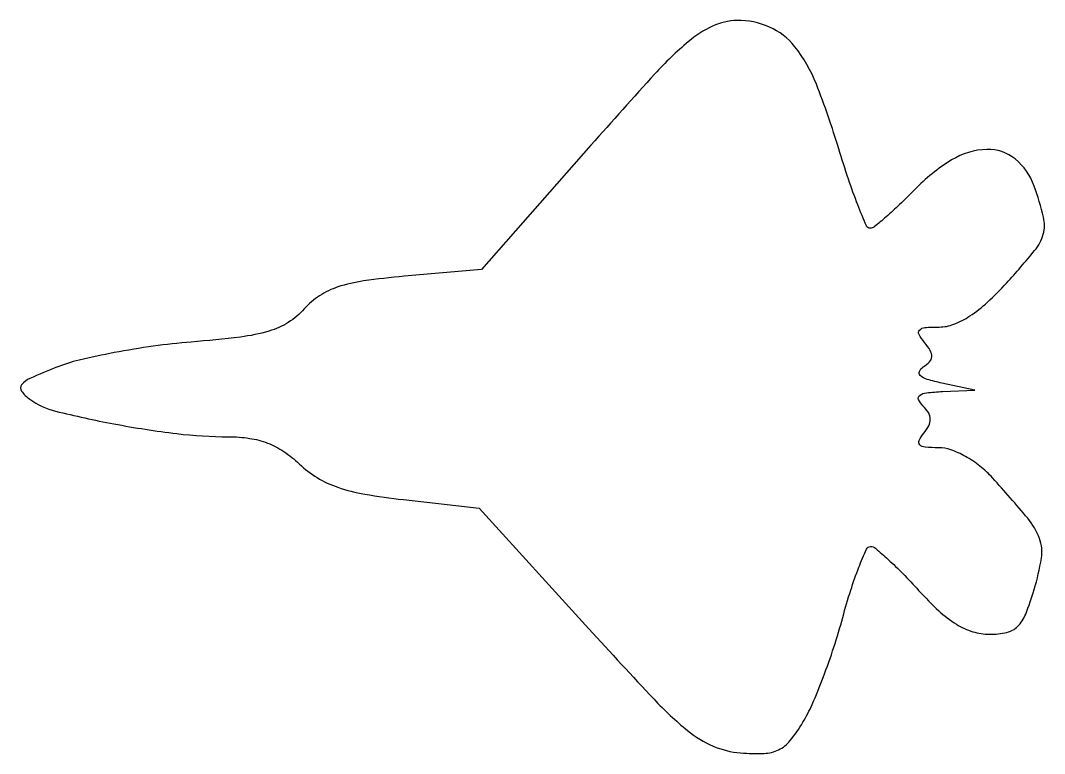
# Model space of a CAD drawing. Extents: x 32.6 to 125.8, y 11.1 to 77.9.
import ezdxf

# ---------------------------------------------------------------- set-up
doc = ezdxf.new("R2010")
doc.units = 0

msp = doc.modelspace()

# ---------------------------------------------------------------- linework, layer by layer
msp.add_lwpolyline([(84.534492, 66.559622), (74.568983, 55.24714), (67.534492, 54.620439, 0.012702), (63.836938, 54.19612, 0.043845), (61.489274, 53.653128, 0.065883), (59.822478, 52.855148, 0.067389), (58.434901, 51.656065, -0.071715), (56.980667, 50.421093, -0.068914), (55.217505, 49.626833, -0.041215), (52.61384, 49.090213, -0.009417), (48.136589, 48.631768, 0.013639), (44.684585, 48.24883, 0.012138), (41.120871, 47.666291, 0.012277), (37.941297, 46.985737, 0.036316), (35.814827, 46.309232, 0.009104), (33.454987, 45.314797, 0.116107), (32.694122, 44.73854, 0.346183), (32.679972, 44.169807, 0.074578), (33.429741, 43.427716, 0.097899), (35.785783, 42.329468, 0.013459), (41.103011, 41.173314, 0.016539), (46.820045, 40.285215, 0.030268), (51.527194, 40, -0.037395), (53.450704, 39.855939, -0.054437), (55.09372, 39.421893, -0.056142), (56.567012, 38.656365, -0.043179), (57.980057, 37.519107, 0.055017), (59.605447, 36.273032, 0.053607), (61.477318, 35.398582, 0.039869), (63.937935, 34.769709, 0.014886), (67.471031, 34.269107), (74.372511, 33.5), (84.355135, 22.5, 0.004438), (90.282445, 16.083982, 0.03238), (93.341377, 13.226534, 0.069726), (95.658768, 11.814033, 0.082162), (98.149196, 11.193464, 0.028334), (100.315584, 11.142329, 0.105947), (101.629778, 11.469736, 0.11052), (102.664394, 12.298569, 0.032225), (103.841901, 13.980424, 0.034139), (104.68418, 15.605711, 0.0117), (105.684451, 18.063723, 0.011567), (106.66482, 20.835674, 0.013116), (107.472631, 23.53696, -0.010432), (108.199005, 26.014271, -0.016495), (108.935138, 28.101482, -0.010614), (109.621902, 29.756752, -0.297402), (109.994685, 30, -0.176713), (110.450683, 29.833643, -0.009933), (111.601869, 28.825, -0.014278), (112.940376, 27.532495, -0.009904), (114.381035, 26, 0.022124), (116.221885, 24.135271, 0.048301), (117.817975, 22.919209, 0.062669), (119.315514, 22.233542, 0.076197), (120.83911, 22, 0.054757), (122.411237, 22.172689, 0.142862), (123.398224, 22.715237, 0.102753), (124.128169, 23.830361, 0.02093), (124.903685, 26.072865, 0.032717), (125.562611, 28.942798, 0.129932), (125.386953, 30.726866, 0.085329), (124.313758, 32.572016, 0.009549), (121.11292, 36.25, 0.041379), (119.963042, 37.327346, 0.040187), (118.640639, 38.212388, 0.042977), (117.321239, 38.807252, 0.084618), (116.190464, 39, -0.020353), (114.970105, 39.049698, -0.176588), (114.484211, 39.273112, -0.325043), (114.420694, 39.662471, -0.056533), (114.853762, 40.323794, 0.05617), (115.303618, 41.00967, 0.125475), (115.437937, 41.614209, 0.128718), (115.26528, 42.199108, 0.060657), (114.776206, 42.823794, -0.088282), (114.378249, 43.394045, -0.357547), (114.477016, 43.775148, -0.132181), (115.093726, 44.012654, -0.016173), (116.55, 44.118315), (119.5, 44.23663), (116.5, 44.889518, -0.018906), (115.172085, 45.231557, -0.106117), (114.532604, 45.582027, -0.330605), (114.449022, 45.956814, -0.148475), (114.798558, 46.360231, 0.063117), (115.372668, 46.832238, 0.176668), (115.575669, 47.303298, 0.148076), (115.443234, 47.851961, 0.040487), (114.926114, 48.589028, -0.045135), (114.419594, 49.325423, -0.328638), (114.469013, 49.726061, -0.187452), (114.947643, 49.95281, -0.017957), (116.261193, 50, 0.094132), (117.57768, 50.250063, 0.05095), (119.04744, 51.010075, 0.040926), (120.652616, 52.258051, 0.023361), (122.383638, 54.002881, 0.011199), (124.946287, 56.970409, 0.103519), (125.731352, 58.465157, 0.131754), (125.754923, 60.004147, 0.02219), (124.902175, 62.850777, 0.138759), (123.176593, 65.313484, 0.180941), (120.590456, 66.187312, 0.130965), (117.386709, 65.222153, 0.062069), (114, 62.5, -0.00903), (112.652472, 61.159032, -0.013071), (111.41083, 60.028125, -0.008695), (110.345774, 59.139693, -0.171101), (109.949507, 59, -0.30167), (109.620166, 59.218597, -0.006288), (108.842925, 61.129688, -0.01246), (107.991602, 63.470795, -0.007793), (107.106644, 66.25, 0.020452), (105.069376, 72.129026, 0.074129), (103.099756, 75.549451, 0.120914), (100.794731, 77.337225, 0.109983), (97.839707, 77.936052, 0.103855), (95.614637, 77.424178, 0.068689), (93.399286, 76.003437, 0.030996), (90.369625, 73.069299, 0.004316)], format="xyb", close=True)

doc.saveas('drawing.dxf')
